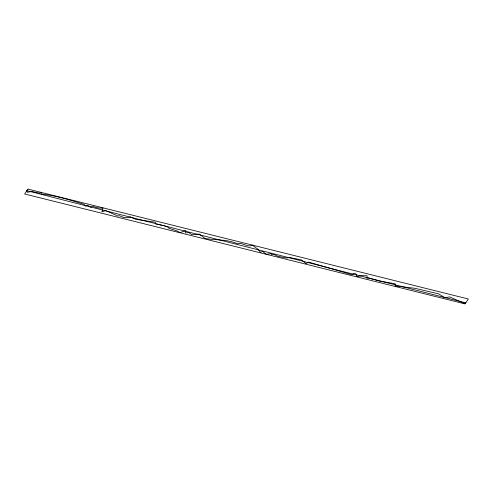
<?xml version="1.0" encoding="UTF-8"?>
<svg xmlns="http://www.w3.org/2000/svg" width="493" height="493" viewBox="0 0 493 493"><rect width="100%" height="100%" fill="white"/><g stroke="black" fill="none" stroke-linecap="round" stroke-linejoin="round"><path stroke-width="0.74" d="M465.478 303.318L464.079 303.257L449.61 296.915L444.766 297.71L438.69 293.883L415.081 288.306L395.133 285.878L395.115 283.746L379.665 281.028L368.493 277.941L366.884 278.2L367.075 275.753L361.4 275.63L358.023 276.388L356.704 276.216L356.525 274.324L354.393 273.202L351.928 274.749L308.612 262.06L306.104 263.663L301.433 259.879L288.738 257.352L286.834 258.055L277.929 256.317L273.51 254.314L271.717 254.838L271.095 253.618L266.325 254.308L262.535 251.356L260.44 252.342L258.092 249.39L252.324 245.095C247.209 247.979 242.864 242.045 237.379 243.782C227.088 239.068 215.879 240.424 204.983 238.452L199.277 234.07L191.685 234.668L188.801 232.523L185.633 232.961L185.799 230.551L180.111 232.622L176.919 230.927L168.711 228.148L167.934 227.144L164.502 225.825L155.652 223.995L155.363 222.275L135.741 219.348L130.189 216.889L128.26 217.629L123.934 217.647L119.472 215.706L117.845 215.996L105.644 210.566L101.903 211.867L102.982 208.089C99.463 208.403 95.913 207.701 92.733 206.203L90.576 207.276L87.631 205.23L85.579 206.142L83.946 204.281C70.105 200.109 56.239 195.672 41.837 194.094L41.221 192.862L39.619 193.108L32.051 191.512L27.238 192.264L26.961 190.526M26.862 190.674L465.756 302.899M27.916 189.09L24.65 193.995L465.084 303.91L468.35 299.004L27.916 189.09"/></g></svg>
